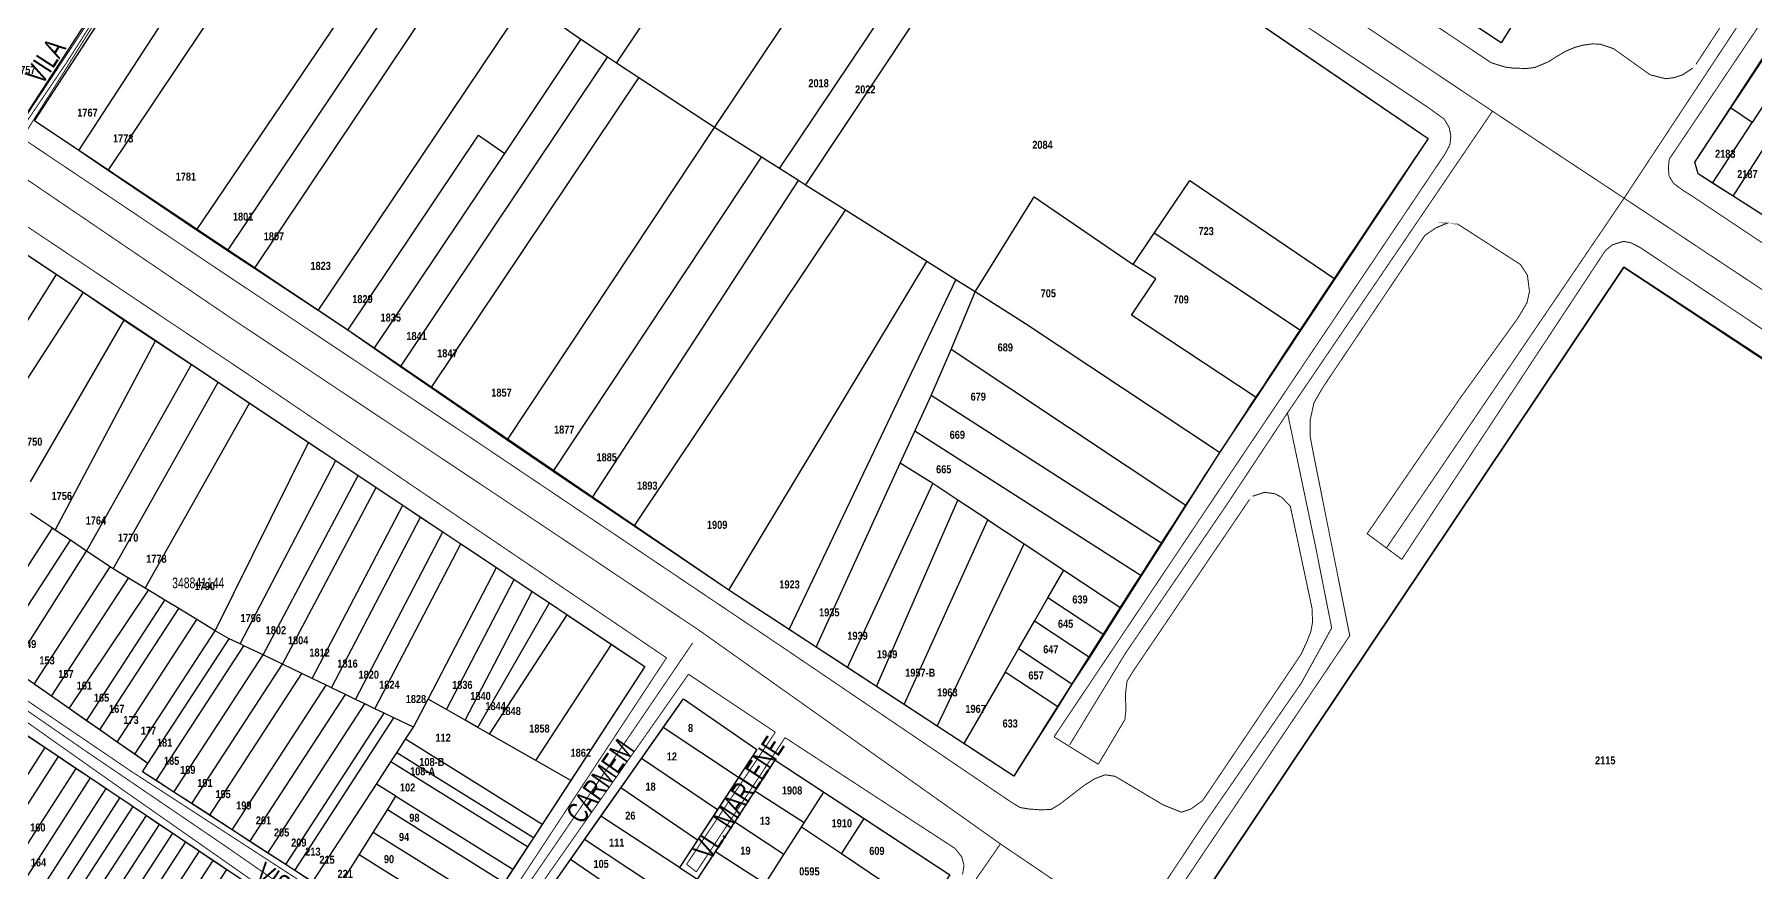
# Model space of a CAD drawing. Extents: x 203136 to 205923, y 4839890 to 4842982.
# Drawn here: x 203676.3 to 203999, y 4840668.6 to 4840825.7 of the extents above; entities that cross this region are included whole.
import ezdxf
from ezdxf.enums import TextEntityAlignment as Align

# ---------------------------------------------------------------- set-up
doc = ezdxf.new("R2010")
doc.units = 0
doc.header["$LTSCALE"] = 1.5
doc.header["$MEASUREMENT"] = 0
for name, color, linetype in [('CD_MALHA_LOTES', 40, 'CONTINUOUS'), ('CD_TXT_QUADRA', 7, 'CONTINUOUS'), ('RU-QUADRAS', 210, 'CONTINUOUS'), ('SV-EIXO-RUA-PAV', 20, 'CONTINUOUS'), ('SV-RUA-PAVIM-S-GUIA-C-GUIA', 7, 'CONTINUOUS'), ('SV-TXT-RUA-PAV-S-GUIA-C-GUIA', 7, 'CONTINUOUS'), ('Th_NmrPort', 1, 'CONTINUOUS')]:
    doc.layers.add(name, color=color, linetype=linetype)
doc.styles.add('3488-41-2D_TXTB$0$ARIAL', font='ARIAL.TTF')
doc.styles.add('ARIAL', font='ARIAL.TTF')
doc.styles.get("Standard").update_dxf_attribs({"font": 'swisscbo.ttf'})

msp = doc.modelspace()

# ---------------------------------------------------------------- linework, layer by layer
at = {"layer": 'CD_MALHA_LOTES', "linetype": 'Continuous', "flags": 128}
for points in [[(203785.43, 4840820.29), (203826.19, 4840881.2)], [(203690.13, 4840800.17), (203730.04, 4840859.79)], [(203815.98, 4840800.53), (203856.73, 4840861.28)], [(203820.88, 4840797.44), (203861.24, 4840858.2)], [(203861.24, 4840858.2), (203937.58, 4840806.13)], [(203676.32, 4840809.47), (203700.32, 4840846.36)], [(203706.71, 4840789), (203746.44, 4840847.69)], [(203951.26, 4840824.09), (203913.95, 4840848.72)], [(203712.51, 4840785.08), (203751.84, 4840843.83)], [(203684.61, 4840803.89), (203708.61, 4840840.77)], [(203717.55, 4840781.8), (203756.69, 4840840.28)], [(203803.81, 4840808.21), (203820.7, 4840833.44)], [(203958.05, 4840834.97), (203951.26, 4840824.09)], [(203687.32, 4840830.04), (203674.66, 4840810.59)], [(203729.5, 4840773.9), (203768.34, 4840831.79)], [(203994.24, 4840811.9), (204006.2, 4840830.26)], [(203778.76, 4840824.72), (203774.64, 4840827.55)], [(204010.35, 4840827.64), (203998.32, 4840809.17)], [(203764.47, 4840803.37), (203778.76, 4840824.72)], [(203783.76, 4840821.4), (203778.76, 4840824.72)], [(203994.76, 4840795.32), (204013.99, 4840825.34)], [(203744.93, 4840763.4), (203783.76, 4840821.4)], [(203785.43, 4840820.29), (203783.76, 4840821.4)], [(203789.59, 4840817.54), (203785.43, 4840820.29)], [(203750.69, 4840759.43), (203789.59, 4840817.54)], [(203803.81, 4840808.21), (203789.59, 4840817.54)], [(203987.6, 4840801.69), (203994.24, 4840811.9)], [(203998.32, 4840809.17), (203994.24, 4840811.9)], [(203684.61, 4840803.89), (203676.32, 4840809.47)], [(203764.94, 4840749.6), (203803.81, 4840808.21)], [(203812.62, 4840802.65), (203803.81, 4840808.21)], [(203990.87, 4840797.8), (203998.32, 4840809.17)], [(203690.13, 4840800.17), (203684.61, 4840803.89)], [(203735.05, 4840770.21), (203759.53, 4840806.78)], [(203759.53, 4840806.78), (203764.47, 4840803.37)], [(203937.58, 4840806.13), (203920.11, 4840779.84)], [(203739.99, 4840766.81), (203764.47, 4840803.37)], [(203773.54, 4840743.76), (203812.62, 4840802.65)], [(203815.98, 4840800.53), (203812.62, 4840802.65)], [(203988.18, 4840799.52), (203987.6, 4840801.69)], [(203706.71, 4840789), (203690.13, 4840800.17)], [(203780.89, 4840738.8), (203819.53, 4840798.29)], [(203819.53, 4840798.29), (203815.98, 4840800.53)], [(203820.88, 4840797.44), (203819.53, 4840798.29)], [(203828.34, 4840792.73), (203820.88, 4840797.44)], [(203886.22, 4840788.39), (203892.92, 4840798.28)], [(203892.92, 4840798.28), (203920.11, 4840779.84)], [(203990.87, 4840797.8), (203988.18, 4840799.52)], [(203994.76, 4840795.32), (203990.87, 4840797.8)], [(203852.64, 4840777.4), (203863.73, 4840795.24)], [(203863.73, 4840795.24), (203882.26, 4840782.56)], [(203999.44, 4840792.33), (203994.76, 4840795.32)], [(203788.71, 4840733.52), (203828.34, 4840792.73)], [(203843.62, 4840783.09), (203828.34, 4840792.73)], [(203712.51, 4840785.08), (203706.71, 4840789)], [(203882.26, 4840782.56), (203886.22, 4840788.39)], [(203913.67, 4840770.17), (203886.22, 4840788.39)], [(203717.55, 4840781.8), (203712.51, 4840785.08)], [(203675.48, 4840784.01), (203680.47, 4840780.68)], [(203729.5, 4840773.9), (203717.55, 4840781.8)], [(203806.46, 4840721.54), (203843.62, 4840783.09)], [(203849.01, 4840779.68), (203843.62, 4840783.09)], [(203886.51, 4840779.88), (203882.26, 4840782.56)], [(203974.28, 4840782.03), (203894.87, 4840663.42)], [(204013.37, 4840756.35), (203974.28, 4840782.03)], [(203667.12, 4840759.57), (203680.47, 4840780.68)], [(203680.47, 4840780.68), (203685.46, 4840777.35)], [(203817.77, 4840714.16), (203849.01, 4840779.68)], [(203852.64, 4840777.4), (203849.01, 4840779.68)], [(203881.96, 4840773.03), (203886.51, 4840779.88)], [(203920.11, 4840779.84), (203913.67, 4840770.17)], [(203685.46, 4840777.35), (203671.87, 4840756.4)], [(203685.46, 4840777.35), (203693.13, 4840772.13)], [(203848.16, 4840766.64), (203852.64, 4840777.4)], [(203862.08, 4840771.43), (203852.64, 4840777.4)], [(203675.56, 4840741.8), (203693.13, 4840772.13)], [(203693.13, 4840772.13), (203699, 4840768.25)], [(203735.05, 4840770.21), (203729.5, 4840773.9)], [(203905.32, 4840757.6), (203881.96, 4840773.03)], [(203739.99, 4840766.81), (203735.05, 4840770.21)], [(203898.49, 4840747.29), (203862.08, 4840771.43)], [(203913.67, 4840770.17), (203905.32, 4840757.6)], [(203680.2, 4840732.79), (203699, 4840768.25)], [(203699, 4840768.25), (203705.76, 4840763.82)], [(203744.93, 4840763.4), (203739.99, 4840766.81)], [(203844.43, 4840758), (203848.16, 4840766.64)], [(203892.19, 4840737.38), (203848.16, 4840766.64)], [(203686.07, 4840728.86), (203705.76, 4840763.82)], [(203705.76, 4840763.82), (203710.77, 4840760.48)], [(203750.69, 4840759.43), (203744.93, 4840763.4)], [(203691.07, 4840725.52), (203710.77, 4840760.48)], [(203710.77, 4840760.48), (203716.61, 4840756.59)], [(203764.94, 4840749.6), (203750.69, 4840759.43)], [(203697.06, 4840721.89), (203716.61, 4840756.59)], [(203716.61, 4840756.59), (203727.69, 4840749.21)], [(203841.37, 4840751.31), (203844.43, 4840758)], [(203887.66, 4840730.27), (203844.43, 4840758)], [(203905.32, 4840757.6), (203898.49, 4840747.29)], [(203710.19, 4840713.93), (203727.69, 4840749.21)], [(203727.69, 4840749.21), (203732.79, 4840745.81)], [(203773.54, 4840743.76), (203764.94, 4840749.6)], [(203838.62, 4840745.29), (203841.37, 4840751.31)], [(203883.8, 4840724.19), (203841.37, 4840751.31)], [(203714.87, 4840711.44), (203732.79, 4840745.81)], [(203732.79, 4840745.81), (203736.99, 4840743.01)], [(203898.49, 4840747.29), (203892.19, 4840737.38)], [(203719.16, 4840709.38), (203736.99, 4840743.01)], [(203736.99, 4840743.01), (203740.34, 4840740.79)], [(203780.89, 4840738.8), (203773.54, 4840743.76)], [(203822.87, 4840710.84), (203838.62, 4840745.29)], [(203844.7, 4840741.49), (203838.62, 4840745.29)], [(203722.8, 4840707.63), (203740.34, 4840740.79)], [(203740.34, 4840740.79), (203745.35, 4840737.45)], [(203828.7, 4840707.04), (203844.7, 4840741.49)], [(203849.39, 4840738.4), (203844.7, 4840741.49)], [(203728.4, 4840704.94), (203745.35, 4840737.45)], [(203745.35, 4840737.45), (203748.69, 4840735.22)], [(203788.71, 4840733.52), (203780.89, 4840738.8)], [(203834.17, 4840703.48), (203849.39, 4840738.4)], [(203855.01, 4840734.69), (203849.39, 4840738.4)], [(203892.19, 4840737.38), (203887.66, 4840730.27)], [(203665.57, 4840711.36), (203679.72, 4840733.11)], [(203679.72, 4840733.11), (203675.57, 4840735.89)], [(203680.2, 4840732.79), (203679.72, 4840733.11)], [(203683.05, 4840730.88), (203680.2, 4840732.79)], [(203732.01, 4840703.21), (203748.69, 4840735.22)], [(203748.69, 4840735.22), (203752.88, 4840732.43)], [(203806.46, 4840721.54), (203788.71, 4840733.52)], [(203839.35, 4840700.1), (203855.01, 4840734.69)], [(203855.01, 4840734.69), (203861.85, 4840730.18)], [(203668.85, 4840709.08), (203683.05, 4840730.88)], [(203686.07, 4840728.86), (203683.05, 4840730.88)], [(203736.52, 4840701.04), (203752.88, 4840732.43)], [(203740.13, 4840699.31), (203756.23, 4840730.2)], [(203752.88, 4840732.43), (203756.23, 4840730.2)], [(203756.23, 4840730.2), (203762.93, 4840725.74)], [(203845.56, 4840696.06), (203861.85, 4840730.18)], [(203861.85, 4840730.18), (203869.29, 4840725.27)], [(203887.66, 4840730.27), (203883.8, 4840724.19)], [(203672.14, 4840706.79), (203686.07, 4840728.86)], [(203690.53, 4840725.88), (203686.07, 4840728.86)], [(203676.24, 4840703.93), (203690.53, 4840725.88)], [(203679.52, 4840701.64), (203693.94, 4840723.78)], [(203691.07, 4840725.52), (203690.53, 4840725.88)], [(203693.94, 4840723.78), (203691.07, 4840725.52)], [(203697.06, 4840721.89), (203693.94, 4840723.78)], [(203750.09, 4840701.12), (203762.93, 4840725.74)], [(203753.57, 4840699.14), (203766.27, 4840723.51)], [(203762.93, 4840725.74), (203766.27, 4840723.51)], [(203766.27, 4840723.51), (203769.62, 4840721.28)], [(203866.29, 4840720.07), (203869.29, 4840725.27)], [(203869.29, 4840725.27), (203879.99, 4840718.21)], [(203883.8, 4840724.19), (203879.99, 4840718.21)], [(203682.81, 4840699.35), (203697.71, 4840721.49)], [(203697.71, 4840721.49), (203697.06, 4840721.89)], [(203700.78, 4840719.63), (203697.71, 4840721.49)], [(203757.05, 4840697.16), (203769.62, 4840721.28)], [(203769.62, 4840721.28), (203772.85, 4840719.13)], [(203817.77, 4840714.16), (203806.46, 4840721.54)], [(203863.79, 4840715.73), (203866.29, 4840720.07)], [(203876.77, 4840713.15), (203866.29, 4840720.07)], [(203686.09, 4840697.06), (203700.78, 4840719.63)], [(203688.55, 4840695.35), (203703.35, 4840718.08)], [(203703.35, 4840718.08), (203700.78, 4840719.63)], [(203706.77, 4840716), (203703.35, 4840718.08)], [(203759.43, 4840695.8), (203772.85, 4840719.13)], [(203761.62, 4840694.55), (203776.18, 4840716.92)], [(203772.85, 4840719.13), (203776.18, 4840716.92)], [(203776.18, 4840716.92), (203784.51, 4840711.37)], [(203879.99, 4840718.21), (203876.77, 4840713.15)], [(203691.84, 4840693.06), (203706.77, 4840716)], [(203695.12, 4840690.77), (203710.19, 4840713.93)], [(203710.19, 4840713.93), (203706.77, 4840716)], [(203712.8, 4840712.43), (203710.19, 4840713.93)], [(203822.87, 4840710.84), (203817.77, 4840714.16)], [(203860.79, 4840710.52), (203863.79, 4840715.73)], [(203874.09, 4840708.93), (203863.79, 4840715.73)], [(203697.59, 4840689.05), (203712.8, 4840712.43)], [(203699.1, 4840685.88), (203715.53, 4840711.12)], [(203714.87, 4840711.44), (203712.8, 4840712.43)], [(203715.53, 4840711.12), (203714.87, 4840711.44)], [(203719.16, 4840709.38), (203715.53, 4840711.12)], [(203770.32, 4840689.58), (203784.51, 4840711.37)], [(203784.51, 4840711.37), (203790.75, 4840707.21)], [(203828.7, 4840707.04), (203822.87, 4840710.84)], [(203858.29, 4840706.18), (203860.79, 4840710.52)], [(203870.79, 4840703.92), (203860.79, 4840710.52)], [(203876.77, 4840713.15), (203874.09, 4840708.93)], [(203702.45, 4840683.7), (203719.16, 4840709.38)], [(203705.81, 4840681.52), (203722.8, 4840707.63)], [(203722.8, 4840707.63), (203719.16, 4840709.38)], [(203726.44, 4840705.89), (203722.8, 4840707.63)], [(203790.75, 4840707.21), (203776.84, 4840685.85)], [(203834.17, 4840703.48), (203828.7, 4840707.04)], [(203874.09, 4840708.93), (203870.79, 4840703.92)], [(203679.52, 4840701.64), (203676.24, 4840703.93)], [(203709.16, 4840679.35), (203726.44, 4840705.89)], [(203728.4, 4840704.94), (203726.44, 4840705.89)], [(203730.98, 4840703.7), (203728.4, 4840704.94)], [(203858.29, 4840706.18), (203850.57, 4840692.79)], [(203868.18, 4840699.65), (203858.29, 4840706.18)], [(203870.79, 4840703.92), (203868.18, 4840699.65)], [(203682.81, 4840699.35), (203679.52, 4840701.64)], [(203713.35, 4840676.62), (203730.98, 4840703.7)], [(203716.71, 4840674.44), (203734.62, 4840701.96)], [(203732.01, 4840703.21), (203730.98, 4840703.7)], [(203734.62, 4840701.96), (203732.01, 4840703.21)], [(203736.52, 4840701.04), (203734.62, 4840701.96)], [(203738.25, 4840700.21), (203736.52, 4840701.04)], [(203747.34, 4840695.85), (203750.09, 4840701.12)], [(203753.57, 4840699.14), (203750.09, 4840701.12)], [(203794.16, 4840695.76), (203797.96, 4840701.15)], [(203797.96, 4840701.15), (203811.75, 4840691.66)], [(203839.35, 4840700.1), (203834.17, 4840703.48)], [(203686.09, 4840697.06), (203682.81, 4840699.35)], [(203720.07, 4840672.27), (203738.25, 4840700.21)], [(203723.42, 4840670.09), (203741.89, 4840698.47)], [(203725.1, 4840669), (203743.71, 4840697.59)], [(203740.13, 4840699.31), (203738.25, 4840700.21)], [(203741.89, 4840698.47), (203740.13, 4840699.31)], [(203743.71, 4840697.59), (203741.89, 4840698.47)], [(203747.34, 4840695.85), (203743.71, 4840697.59)], [(203757.05, 4840697.16), (203753.57, 4840699.14)], [(203845.56, 4840696.06), (203839.35, 4840700.1)], [(203868.18, 4840699.65), (203859.94, 4840686.69)], [(203675.01, 4840694.25), (203678.33, 4840692.02)], [(203688.55, 4840695.35), (203686.09, 4840697.06)], [(203691.84, 4840693.06), (203688.55, 4840695.35)], [(203745.87, 4840693.57), (203747.34, 4840695.85)], [(203759.43, 4840695.8), (203757.05, 4840697.16)], [(203761.62, 4840694.55), (203759.43, 4840695.8)], [(203770.32, 4840689.58), (203761.62, 4840694.55)], [(203790.1, 4840689.96), (203794.16, 4840695.76)], [(203808.32, 4840686.43), (203794.16, 4840695.76)], [(203850.57, 4840692.79), (203845.56, 4840696.06)], [(203668.63, 4840676.95), (203678.33, 4840692.02)], [(203678.33, 4840692.02), (203680.82, 4840690.34)], [(203695.12, 4840690.77), (203691.84, 4840693.06)], [(203743.14, 4840689.38), (203744.23, 4840691.06)], [(203744.23, 4840691.06), (203745.87, 4840693.57)], [(203769.84, 4840675.1), (203744.23, 4840691.06)], [(203771.48, 4840677.61), (203745.87, 4840693.57)], [(203811.75, 4840691.66), (203808.32, 4840686.43)], [(203859.94, 4840686.69), (203850.57, 4840692.79)], [(203672.18, 4840676.91), (203680.82, 4840690.34)], [(203672.32, 4840669.75), (203684.14, 4840688.12)], [(203680.82, 4840690.34), (203684.14, 4840688.12)], [(203684.14, 4840688.12), (203686.81, 4840686.33)], [(203697.59, 4840689.05), (203695.12, 4840690.77)], [(203696.58, 4840687.51), (203697.59, 4840689.05)], [(203740.41, 4840685.19), (203743.14, 4840689.38)], [(203768.75, 4840673.42), (203743.14, 4840689.38)], [(203776.84, 4840685.85), (203770.32, 4840689.58)], [(203786.24, 4840684.47), (203790.1, 4840689.96)], [(203804.33, 4840680.34), (203790.1, 4840689.96)], [(203811.37, 4840683.85), (203815.15, 4840689.64)], [(203815.15, 4840689.64), (203824.3, 4840683.65)], [(203672.45, 4840663.93), (203686.81, 4840686.33)], [(203686.81, 4840686.33), (203689.75, 4840684.35)], [(203699.1, 4840685.88), (203696.58, 4840687.51)], [(203702.45, 4840683.7), (203699.1, 4840685.88)], [(203728.45, 4840666.82), (203740.41, 4840685.19)], [(203744.07, 4840682.91), (203740.41, 4840685.19)], [(203776.84, 4840685.85), (203771.48, 4840677.61)], [(203782.51, 4840679.16), (203786.24, 4840684.47)], [(203800.62, 4840674.68), (203786.24, 4840684.47)], [(203808.32, 4840686.43), (203804.33, 4840680.34)], [(203676.52, 4840663.74), (203689.75, 4840684.35)], [(203692.3, 4840682.64), (203679.07, 4840662.03)], [(203689.75, 4840684.35), (203692.3, 4840682.64)], [(203692.3, 4840682.64), (203694.8, 4840680.97)], [(203705.81, 4840681.52), (203702.45, 4840683.7)], [(203709.16, 4840679.35), (203705.81, 4840681.52)], [(203742.48, 4840680.37), (203744.07, 4840682.91)], [(203744.07, 4840682.91), (203766.02, 4840669.23)], [(203807.58, 4840678.03), (203811.37, 4840683.85)], [(203820.61, 4840677.91), (203811.37, 4840683.85)], [(203820.61, 4840677.91), (203824.3, 4840683.65)], [(203824.3, 4840683.65), (203831.84, 4840678.72)], [(203677, 4840653.58), (203694.8, 4840680.97)], [(203679.43, 4840651.83), (203697.29, 4840679.3)], [(203694.8, 4840680.97), (203697.29, 4840679.3)], [(203697.29, 4840679.3), (203699.78, 4840677.63)], [(203713.35, 4840676.62), (203709.16, 4840679.35)], [(203739.82, 4840676.13), (203742.48, 4840680.37)], [(203764.39, 4840666.71), (203742.48, 4840680.37)], [(203779.45, 4840674.8), (203782.51, 4840679.16)], [(203797.26, 4840669.55), (203782.51, 4840679.16)], [(203804.33, 4840680.34), (203800.62, 4840674.68)], [(203803.98, 4840672.51), (203807.58, 4840678.03)], [(203816.79, 4840671.97), (203807.58, 4840678.03)], [(203827.58, 4840672.1), (203831.84, 4840678.72)], [(203831.84, 4840678.72), (203847.92, 4840668.2)], [(203681.87, 4840650.07), (203699.78, 4840677.63)], [(203684.31, 4840648.32), (203702.27, 4840675.96)], [(203699.78, 4840677.63), (203702.27, 4840675.96)], [(203702.27, 4840675.96), (203704.64, 4840674.37)], [(203716.71, 4840674.44), (203713.35, 4840676.62)], [(203737.16, 4840671.9), (203739.82, 4840676.13)], [(203761.66, 4840662.52), (203739.82, 4840676.13)], [(203769.84, 4840675.1), (203768.75, 4840673.42)], [(203771.48, 4840677.61), (203769.84, 4840675.1)], [(203776.82, 4840671.05), (203779.45, 4840674.8)], [(203804.34, 4840658.34), (203779.45, 4840674.8)], [(203816.79, 4840671.97), (203820.11, 4840677.13)], [(203820.11, 4840677.13), (203820.61, 4840677.91)], [(203827.58, 4840672.1), (203820.11, 4840677.13)], [(203685.99, 4840639.89), (203707.25, 4840672.61)], [(203704.64, 4840674.37), (203688.94, 4840650.21)], [(203704.64, 4840674.37), (203707.25, 4840672.61)], [(203707.25, 4840672.61), (203709.83, 4840670.89)], [(203720.07, 4840672.27), (203716.71, 4840674.44)], [(203723.42, 4840670.09), (203720.07, 4840672.27)], [(203734.5, 4840667.67), (203737.16, 4840671.9)], [(203758.93, 4840658.33), (203737.16, 4840671.9)], [(203768.75, 4840673.42), (203766.02, 4840669.23)], [(203800.62, 4840674.68), (203797.26, 4840669.55)], [(203800.63, 4840667.36), (203803.98, 4840672.51)], [(203813.27, 4840666.5), (203803.98, 4840672.51)], [(203813.27, 4840666.5), (203816.79, 4840671.97)], [(203843.35, 4840661.47), (203827.58, 4840672.1)], [(203689.06, 4840638.93), (203709.83, 4840670.89)], [(203692.15, 4840637.99), (203712.4, 4840669.16)], [(203709.83, 4840670.89), (203712.4, 4840669.16)], [(203712.4, 4840669.16), (203714.98, 4840667.43)], [(203725.1, 4840669), (203723.42, 4840670.09)], [(203728.45, 4840666.82), (203725.1, 4840669)], [(203766.02, 4840669.23), (203764.39, 4840666.71)], [(203774.05, 4840667.11), (203776.82, 4840671.05)], [(203801.53, 4840654.1), (203776.82, 4840671.05)], [(203797.26, 4840669.55), (203800.63, 4840667.36)]]:
    msp.add_lwpolyline(points, dxfattribs=at)
at = {"layer": 'RU-QUADRAS', "color": 6, "linetype": 'Continuous'}
for points in [[(203602.14, 4840859.7), (203635.88, 4840909.44), (203662.17, 4840892.34), (203668.68, 4840902.34), (203642.01, 4840918.54), (203681.79, 4840977.62, 0.0075156619), (203856.73, 4840861.28), (203937.58, 4840806.13, 0.0099122395), (203859.94, 4840686.69), (203806.46, 4840721.54), (203735.05, 4840770.21), (203676.32, 4840809.47), (203712.97, 4840865.81), (203709.65, 4840868.04), (203688.96, 4840836.23), (203690.59, 4840835.08), (203674.66, 4840810.59), (203663.88, 4840817.86), (203699.33, 4840872.34), (203694.35, 4840875.7), (203658.9, 4840821.21)], [(203821.59, 4840909.71), (203845.2, 4840944.1, -0.4908402911), (203847.78, 4840945.21), (203849.08, 4840944.73), (203974.91, 4840861.94), (203951.26, 4840824.09)]]:
    msp.add_lwpolyline(points, format="xyb", close=True, dxfattribs=at)
msp.add_lwpolyline([(204021.38, 4840778.33), (203988.18, 4840799.52), (203987.6, 4840801.69), (204065.28, 4840918.84)], dxfattribs=at)
for points in [[(203630.09, 4840733.2), (203641.78, 4840750.44), (203644.07, 4840749.15), (203647.59, 4840754.58), (203645.41, 4840756.03), (203667.16, 4840789.56), (203790.75, 4840707.21), (203752.19, 4840647.97), (203730.65, 4840661.54), (203732.37, 4840664.28), (203696.58, 4840687.51), (203697.59, 4840689.05), (203649.15, 4840722.81), (203648.18, 4840721.3)], [(203894.87, 4840663.42), (203974.28, 4840782.03), (204172.25, 4840651.15), (204230.15, 4840611.07), (204151.43, 4840491.13), (204059.37, 4840552.9), (204076.01, 4840635.74), (204070.42, 4840638.89), (204054.24, 4840555.92), (204009.07, 4840586.95), (204050.78, 4840649.88), (204046.08, 4840652.63), (204004.77, 4840590.07)], [(203588.24, 4840670.21), (203626.42, 4840726.84), (203749.4, 4840644.34), (203712.47, 4840589.02), (203665.32, 4840619.83), (203666.65, 4840622.55), (203662.74, 4840625.1), (203663.27, 4840625.95), (203658.25, 4840629.23), (203656.11, 4840625.85)], [(203719.3, 4840585.69), (203752.95, 4840637.06), (203797.96, 4840701.15), (203811.75, 4840691.66), (203797.26, 4840669.55), (203800.63, 4840667.36), (203815.15, 4840689.64), (203847.92, 4840668.2), (203835.49, 4840649.89), (203833.84, 4840651.01), (203823.73, 4840636.12), (203825.39, 4840634.99), (203768.18, 4840550.66)]]:
    msp.add_lwpolyline(points, close=True, dxfattribs=at)
at = {"layer": 'SV-EIXO-RUA-PAV', "const_width": 0.18}
for points in [[(204636.847033, 4840353.732969), (204556.692409, 4840405.627321), (204539.141988, 4840418.327609), (204495.302183, 4840447.648089), (204470.787539, 4840463.788165), (204283.813228, 4840589.6077), (204258.698822, 4840606.743049), (204246.534032, 4840614.722105), (203972.065444, 4840796.468379), (203949.643938, 4840811.266574), (203812.386168, 4840902.999228), (203680.641912, 4840990.841984), (203657.330522, 4841006.328818), (203641.610185, 4841017.472348), (203614.945309, 4841034.784618), (203592.86, 4841049.37)], [(203477.724603, 4840929.011676), (203488.430981, 4840921.456069), (203520.694434, 4840901.323674), (203555.668018, 4840877.964934), (203567.355947, 4840868.780345), (203590.577074, 4840854.541666), (203670.525911, 4840801.436022), (203712.726508, 4840772.786076), (203771.31694, 4840733.811824), (203800.999317, 4840713.937537), (203857.398368, 4840673.970644), (203882.027262, 4840657.309483), (203921.519554, 4840631.990215), (203967.545851, 4840601.7224), (204001.19809, 4840579.591842), (204039.51599, 4840553.58216), (204054.172383, 4840543.647322), (204076.798251, 4840528.407025), (204120.614517, 4840499.004005), (204151.9188, 4840478.037905)], [(204059.845112, 4840923.751624), (204009.855314, 4840848.830636), (203974.37698, 4840795.064576), (203929.788468, 4840729.447902)], [(203669.935265, 4840802.084654), (203682.306474, 4840820.337257), (203692.142598, 4840835.750566), (203692.142598, 4840837.575826), (203710.496605, 4840865.867361)], [(203870.363529, 4840692.513767), (203880.870902, 4840709.751354), (203899.968315, 4840737.743452), (203911.217476, 4840754.747997), (203949.643938, 4840811.266574)], [(203544.618975, 4840785.012554), (203626.1314, 4840731.779227), (203638.8432, 4840723.261675), (203662.330994, 4840707.646164), (203685.851052, 4840691.417647), (203712.081239, 4840673.575957), (203725.793207, 4840664.058238), (203730.503671, 4840659.605882), (203740.408551, 4840653.249981), (203750.02306, 4840646.990871), (203753.701094, 4840644.280741)], [(203882.027262, 4840657.309483), (203895.479624, 4840677.584114), (203913.83249, 4840704.15253), (203919.5017, 4840714.433978), (203916.522963, 4840729.471798), (203911.217476, 4840754.747997)], [(203709.956124, 4840578.054282), (203722.185736, 4840597.532476), (203753.701094, 4840644.280741), (203776.069643, 4840676.908927), (203799.686482, 4840711.609481)], [(203857.398368, 4840673.970644), (203842.493477, 4840652.441357), (203818.382624, 4840616.007179), (203806.010591, 4840597.692673), (203786.965452, 4840568.905776), (203775.176958, 4840550.827112)]]:
    msp.add_lwpolyline(points, dxfattribs=at)
at = {"layer": 'SV-RUA-PAVIM-S-GUIA-C-GUIA', "const_width": 0.18}
for points in [[(203937.43, 4840812.07), (203849.47, 4840870.67)], [(203907.84, 4840848.16), (203949.4, 4840820.35)], [(203987.78, 4840820.04), (204001.04, 4840840.23)], [(204007.13, 4840838.47), (203982.77, 4840802.26)], [(203949.4, 4840820.35), (203952.03, 4840819.54), (203953.532927, 4840819.344246), (203956.12, 4840819.27), (203957.614853, 4840819.47602), (203960.212149, 4840820.56385), (203961.472092, 4840821.391101), (203963.376767, 4840822.517747), (203965.06227, 4840823.22208), (203966.511666, 4840823.624919), (203968.322576, 4840823.8785), (203969.827737, 4840823.840705), (203972.36, 4840822.98)], [(203972.36, 4840822.98), (203979.18, 4840818.11)], [(203979.18, 4840818.11), (203982.086856, 4840817.351237), (203983.651843, 4840817.549059), (203985.333165, 4840818.10468), (203987.213164, 4840819.356587)], [(203940.6, 4840809.79), (203937.43, 4840812.07)], [(203941.55, 4840808.17), (203940.6, 4840809.79)], [(203941.84, 4840806.61), (203941.55, 4840808.17)], [(203940.73, 4840803.23), (203941.66, 4840804.95)], [(203941.66, 4840804.95), (203941.84, 4840806.61)], [(203902.29, 4840746.05), (203940.73, 4840803.23)], [(203982.77, 4840802.26), (203982.63, 4840800.73)], [(203982.63, 4840800.73), (203982.74, 4840799.11)], [(203982.74, 4840799.11), (203983.6, 4840797.74)], [(203983.6, 4840797.74), (203985.39, 4840796.41)], [(203985.39, 4840796.41), (203986.91, 4840795.47)], [(203986.91, 4840795.47), (204102.28, 4840718.6)], [(203757.61, 4840750.43), (203816.22, 4840711.06)], [(203867.45, 4840694.03), (203902.29, 4840746.05)], [(203911.76, 4840737.21), (203910.19, 4840738.88), (203908.848879, 4840739.592973), (203906.885494, 4840739.859966), (203904.681073, 4840739.118114)], [(203904.11, 4840738.54), (203882.28, 4840706.34)], [(203915.81, 4840718.16), (203911.76, 4840737.21)], [(203915.92, 4840715.54), (203915.81, 4840718.16)], [(203914.9, 4840711.97), (203915.58, 4840713.71)], [(203915.58, 4840713.71), (203915.92, 4840715.54)], [(203816.22, 4840711.06), (203859.29, 4840681.89)], [(203913.81, 4840709.58), (203914.9, 4840711.97)], [(203895.32, 4840682.11), (203913.81, 4840709.58)], [(203757.48, 4840646.71), (203798.92, 4840705.76)], [(203798.92, 4840705.76), (203815.2, 4840694.9)], [(203881.13, 4840704.47), (203880.83, 4840701.95)], [(203882.28, 4840706.34), (203881.13, 4840704.47)], [(203880.83, 4840701.95), (203880.93, 4840699.11)], [(203880.74, 4840697.28), (203875.74, 4840688.89)], [(203880.93, 4840699.11), (203880.74, 4840697.28)], [(203815.2, 4840694.9), (203798.57, 4840670.16)], [(203875.74, 4840688.89), (203867.45, 4840694.03)], [(203800.39, 4840668.74), (203817.02, 4840693.89)], [(203817.02, 4840693.89), (203848.9, 4840673.11)], [(203868.5, 4840681.39), (203873.12, 4840684.95)], [(203873.12, 4840684.95), (203875.13, 4840686.21)], [(203875.13, 4840686.21), (203877.01, 4840686.92)], [(203877.01, 4840686.92), (203878.9, 4840686.64)], [(203878.9, 4840686.64), (203887.93, 4840681.28)], [(203859.29, 4840681.89), (203861.11, 4840680.79)], [(203866.86, 4840680.42), (203868.5, 4840681.39)], [(203887.93, 4840681.28), (203891.34, 4840679.91)], [(203893.07, 4840680.49), (203895.32, 4840682.11)], [(203861.11, 4840680.79), (203862.74, 4840680.52)], [(203862.74, 4840680.52), (203864.84, 4840680.36)], [(203864.84, 4840680.36), (203866.86, 4840680.42)], [(203891.34, 4840679.91), (203893.07, 4840680.49)], [(203848.9, 4840673.11), (203850.14, 4840671.55)], [(203850.14, 4840671.55), (203850.58, 4840669.91)], [(203798.57, 4840670.16), (203800.39, 4840668.74)], [(203850.58, 4840669.91), (203850.29, 4840668.28)]]:
    msp.add_lwpolyline(points, dxfattribs=at)
at = {"layer": 'SV-RUA-PAVIM-S-GUIA-C-GUIA', "linetype": 'Continuous', "const_width": 0.18}
for points in [[(203660.05, 4840815.77), (203672.83, 4840807.46), (203691.48, 4840835.65), (203690.06, 4840836.66), (203709.74, 4840866.48), (203711.16, 4840865.46), (203681.9, 4840818.71), (203673.99, 4840806.24)], [(203757.61, 4840750.43), (203711.6, 4840781.04), (203673.99, 4840806.24)]]:
    msp.add_lwpolyline(points, dxfattribs=at)
at = {"layer": 'SV-RUA-PAVIM-S-GUIA-C-GUIA', "linetype": 'Continuous', "const_width": 0.18, "flags": 128}
for points in [[(203757.49, 4840652.17), (203753.07, 4840646.32), (203730.7, 4840660.88), (203732.1, 4840663.16), (203694.37, 4840687.63), (203629.33, 4840731.78), (203628.9, 4840733.1), (203640.27, 4840750.35), (203667.08, 4840792.12), (203668.9, 4840793.7), (203717.09, 4840761.47), (203757.59, 4840734.03), (203794.8, 4840708.84)], [(203586.19, 4840669.22), (203621.15, 4840646.15), (203654.65, 4840623.82), (203654.68, 4840623.81), (203710.65, 4840586.52), (203711.95, 4840586.41), (203713.14, 4840587.18), (203714.36, 4840588.54), (203751.03, 4840643.36), (203749.29, 4840646.09), (203724.22, 4840662.16), (203693.45, 4840683.69), (203660.99, 4840706.6), (203641.42, 4840719.25), (203627.29, 4840728.38), (203627.27, 4840728.38), (203625.86, 4840728.07)]]:
    msp.add_lwpolyline(points, close=True, dxfattribs=at)
msp.add_lwpolyline([(203891.34, 4840666.13), (203922.89, 4840712.98), (203916.09, 4840747.01), (203916.09, 4840747.02), (203915.45, 4840750.38), (203915.48, 4840753.44), (203916.17, 4840756.61), (203917.81, 4840759.46), (203936.98, 4840788), (203939.04, 4840789.41), (203941.19, 4840790.3), (203941.18, 4840790.3), (203943.06, 4840790.14), (203943.06, 4840790.15), (203944.89, 4840788.99), (203954.88, 4840782.55), (203956.2, 4840780.55), (203956.58, 4840777.46), (203956.12, 4840775.41), (203956.13, 4840775.41), (203954.45, 4840772.56), (203943.46, 4840757.32), (203926.15, 4840732.1), (203932.65, 4840727.29), (203970.82, 4840785.17), (203972.16, 4840786.25), (203974.2, 4840786.88), (203974.21, 4840786.88), (203975.58, 4840786.62), (203977.4, 4840785.69), (204047.38, 4840738.92)], dxfattribs=at)

# ---------------------------------------------------------------- texts
at = {"layer": 'CD_TXT_QUADRA', "style": 'ARIAL', "width": 0.7}
msp.add_text('348841144', height=2, dxfattribs=at).set_placement((203702.12, 4840721.88))
at = {"layer": 'SV-TXT-RUA-PAV-S-GUIA-C-GUIA', "width": 0.7}
for s, rotation, style, p in [('VILA', 57, 'ARIAL', (203677.75, 4840816.01)), ('VL. MARLENE', 57, '3488-41-2D_TXTB$0$ARIAL', (203803.005328, 4840670.66554)), ('CARMEM', 55, '3488-41-2D_TXTB$0$ARIAL', (203779.005648, 4840677.453284)), ('VISTA', 326, 'ARIAL', (203717.32, 4840667.42))]:
    msp.add_text(s, height=4, rotation=rotation, dxfattribs=dict(at, style=style)).set_placement(p)
at = {"layer": 'Th_NmrPort', "color": 1}
for s, p in [('1757', (203672.679207, 4840819.013466)), ('2018', (203821.398086, 4840816.514422)), ('2022', (203830.158086, 4840815.354422)), ('1767', (203684.336432, 4840811.004482)), ('1773', (203691.026432, 4840806.164482)), ('2084', (203863.378086, 4840804.974422)), ('2183', (203991.382066, 4840803.286632)), ('1781', (203702.786432, 4840799.014482)), ('2187', (203995.524262, 4840799.483636)), ('1801', (203713.516432, 4840791.514482)), ('1807', (203719.286432, 4840787.824482)), ('723', (203894.534482, 4840788.803568)), ('1823', (203728.046432, 4840782.294482)), ('1829', (203735.886432, 4840776.064482)), ('705', (203864.944482, 4840777.153568)), ('709', (203889.854482, 4840776.003568)), ('1835', (203741.196432, 4840772.604482)), ('1841', (203746.036432, 4840769.144482)), ('1847', (203751.806432, 4840765.914482)), ('689', (203856.874482, 4840767.013568)), ('1857', (203761.956432, 4840758.534482)), ('679', (203851.804482, 4840757.783568)), ('1877', (203773.716432, 4840751.614482)), ('1750', (203673.964262, 4840749.343636)), ('669', (203847.884482, 4840750.633568)), ('1885', (203781.676432, 4840746.424482)), ('665', (203845.344482, 4840744.173568)), ('1756', (203679.528435, 4840739.18919)), ('1893', (203789.286432, 4840741.114482)), ('1764', (203685.91481, 4840734.575574)), ('1909', (203802.384262, 4840733.763636)), ('1770', (203691.96481, 4840731.365574)), ('1778', (203697.25481, 4840727.395574)), ('1923', (203815.956221, 4840722.595513)), ('1790', (203706.33481, 4840722.285574)), ('639', (203870.884482, 4840719.783568)), ('1796', (203714.936221, 4840716.285513)), ('1935', (203823.400235, 4840717.363242)), ('1802', (203719.656221, 4840714.015513)), ('1939', (203828.700235, 4840712.973242)), ('645', (203868.174482, 4840715.223568)), ('149', (203673.774262, 4840711.423636)), ('1804', (203723.826221, 4840712.125513)), ('1812', (203727.850733, 4840709.831017)), ('1949', (203834.240235, 4840709.513242)), ('647', (203865.414482, 4840710.443568)), ('153', (203677.236432, 4840708.364482)), ('1816', (203733.086221, 4840707.765513)), ('157', (203680.776432, 4840705.814482)), ('161', (203684.226432, 4840703.634482)), ('1820', (203737.066221, 4840705.685513)), ('1824', (203740.936221, 4840703.795513)), ('1836', (203754.610733, 4840703.771017)), ('1957-B', (203839.540235, 4840706.053242)), ('657', (203862.644482, 4840705.543568)), ('165', (203687.446432, 4840701.364482)), ('1828', (203745.910733, 4840701.121017)), ('1840', (203758.020733, 4840701.691017)), ('1844', (203760.850733, 4840699.801017)), ('1963', (203845.540235, 4840702.363242)), ('167', (203690.286432, 4840699.284482)), ('173', (203692.976432, 4840697.204482)), ('1848', (203763.661591, 4840698.871875)), ('1967', (203850.830733, 4840699.281017)), ('633', (203857.794482, 4840696.543568)), ('177', (203696.246432, 4840695.214482)), ('112', (203751.481875, 4840693.868409)), ('1858', (203769.066432, 4840695.594482)), ('8', (203798.824482, 4840695.693568)), ('181', (203699.266432, 4840692.954482)), ('1862', (203776.816432, 4840691.054482)), ('12', (203794.844482, 4840690.353568)), ('185', (203700.596432, 4840689.544482)), ('189', (203703.616432, 4840687.844482)), ('108-A', (203746.733636, 4840687.575738)), ('108-B', (203748.461875, 4840689.328409)), ('2115', (203968.878554, 4840689.627271)), ('191', (203706.836432, 4840685.384482)), ('102', (203744.833636, 4840684.545738)), ('18', (203790.854482, 4840684.713568)), ('1908', (203816.428554, 4840683.987271)), ('195', (203710.236432, 4840683.304482)), ('199', (203714.116432, 4840681.174482)), ('201', (203717.806432, 4840678.384482)), ('98', (203746.583636, 4840678.875738)), ('26', (203787.064482, 4840679.273568)), ('13', (203812.294482, 4840678.303568)), ('1910', (203825.758554, 4840677.857271)), ('160', (203675.506432, 4840677.054482)), ('205', (203721.206432, 4840676.114482)), ('209', (203724.426432, 4840674.224482)), ('94', (203744.643636, 4840675.275738)), ('111', (203784.024422, 4840674.211914)), ('213', (203727.076432, 4840672.524482)), ('215', (203729.726432, 4840671.004482)), ('90', (203741.813636, 4840671.115738)), ('19', (203808.644482, 4840672.713568)), ('609', (203832.804482, 4840672.663568)), ('164', (203675.626432, 4840670.504482)), ('221', (203733.126432, 4840668.364482)), ('105', (203781.104422, 4840670.231914)), ('0595', (203819.674482, 4840668.823568))]:
    msp.add_text(s, height=1.5, dxfattribs=at).set_placement(p, align=Align.MIDDLE_LEFT)

doc.saveas('drawing.dxf')
